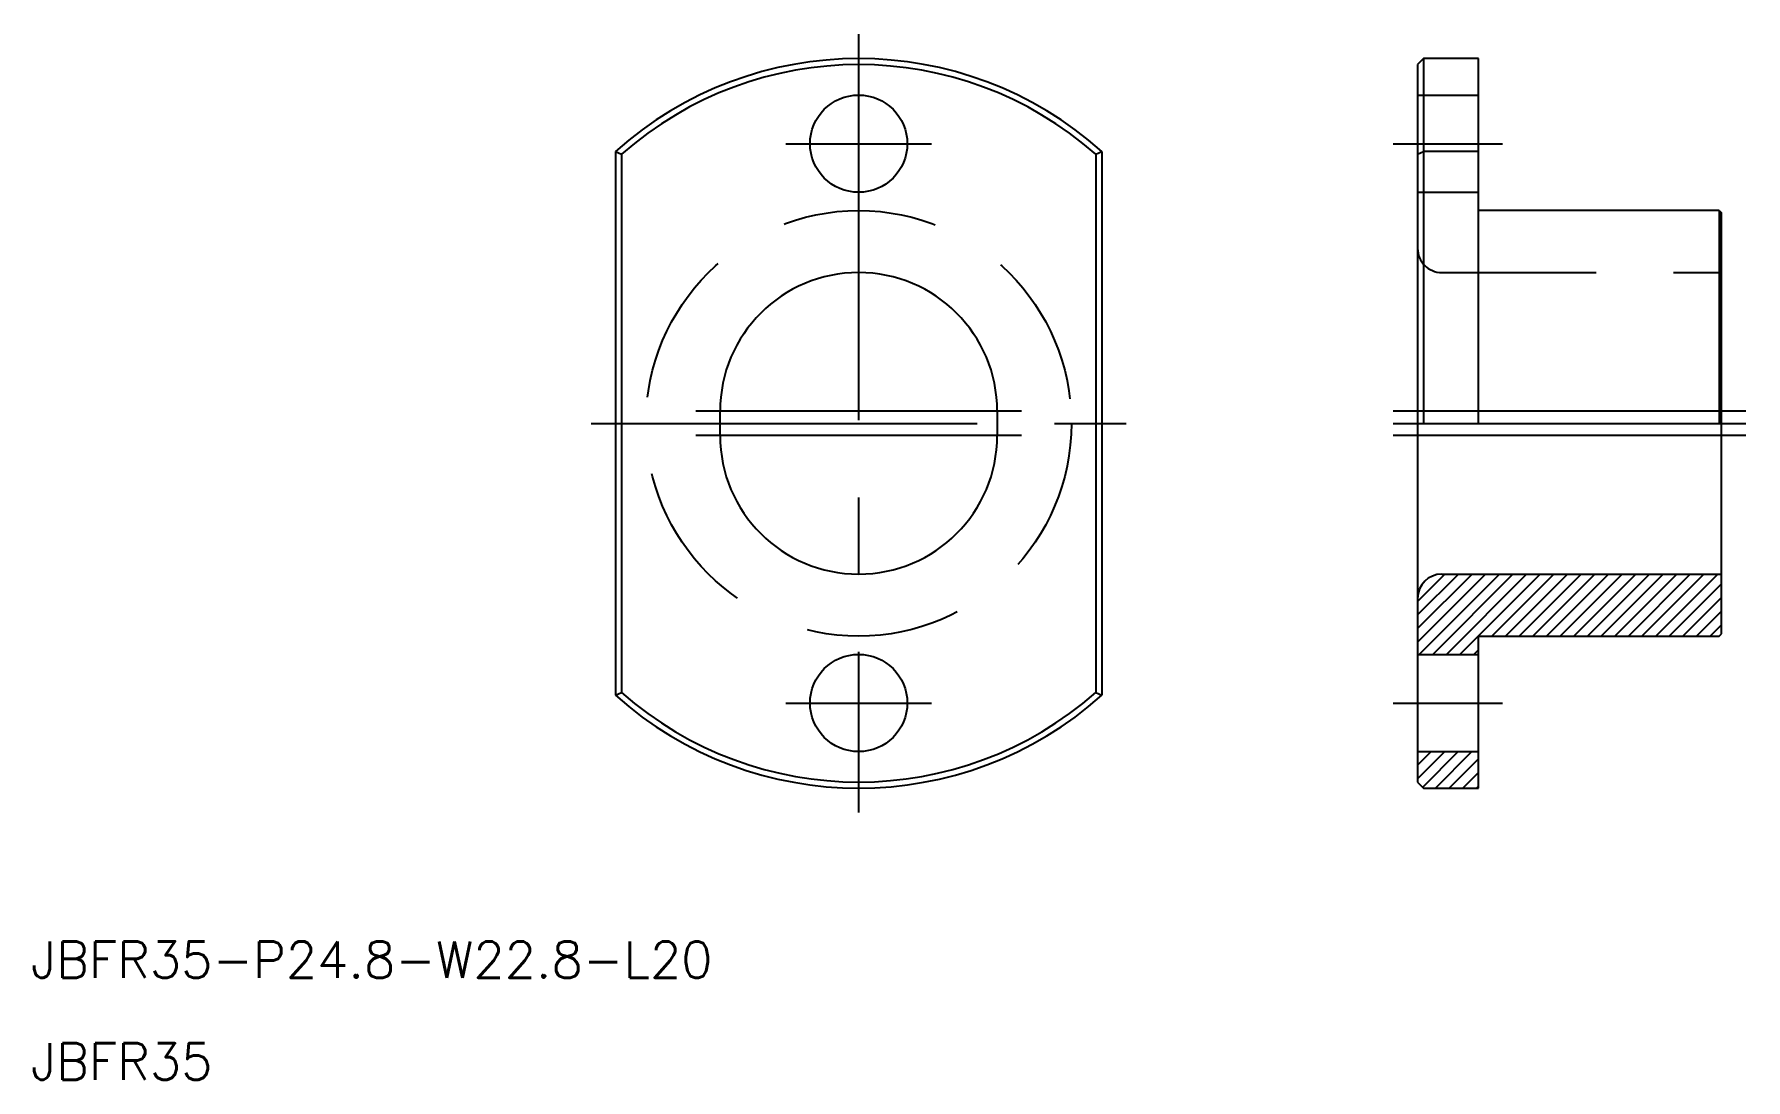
# Model space of a CAD drawing. Extents: x -68 to 73, y -54 to 32.
import ezdxf

# ---------------------------------------------------------------- set-up
doc = ezdxf.new("R2010")
doc.units = 0
doc.linetypes.add('CENTER', pattern=[50.8, 31.75, -6.35, 6.35, -6.35])
doc.linetypes.add('DASHED', pattern=[19.05, 12.7, -6.35])
doc.layers.get('0').update_dxf_attribs({"linetype": 'CONTINUOUS'})
doc.layers.add('CENTER', color=1, linetype='CENTER')
doc.styles.get("Standard").update_dxf_attribs({"font": 'txt.shx', "height": 3, "bigfont": 'bigfont.shx'})

msp = doc.modelspace()

# ---------------------------------------------------------------- linework, layer by layer
at = {"color": 7, "linetype": 'CONTINUOUS'}
for p, q in [((46.48, 30), (45.98, 29.5)), ((46.48, 30), (46.48, 0)), ((50.98, 30), (46.48, 30)), ((50.98, 0), (50.98, 30)), ((45.98, 29.5), (45.98, -29.5)), ((-20, 22.36), (-20, -22.36)), ((-20, 22.36), (-19.5, 22.14)), ((-19.5, 22.14), (-19.5, -22.14)), ((19.5, 22.14), (20, 22.36)), ((19.5, 22.14), (19.5, -22.14)), ((20, 22.36), (20, -22.36)), ((45.98, 22.14), (46.48, 22.36)), ((50.98, 22.36), (46.48, 22.36)), ((70.78, 17.5), (50.98, 17.5)), ((70.78, 17.5), (70.78, 0)), ((70.78, 17.5), (70.98, 17.3)), ((70.98, -17.3), (70.98, 17.3)), ((-11.4, -1), (-11.4, 1)), ((11.4, 1), (11.4, -1)), ((47.98, -12.4), (70.98, -12.4)), ((50.98, -17.5), (70.78, -17.5)), ((50.98, -30), (50.98, -17.5)), ((70.78, -17.5), (70.98, -17.3)), ((45.98, -19), (50.98, -19)), ((-20, -22.36), (-19.5, -22.14)), ((19.5, -22.14), (20, -22.36)), ((45.98, -27), (50.98, -27)), ((45.98, -29.5), (46.48, -30)), ((46.48, -30), (50.98, -30))]:
    msp.add_line(p, q, dxfattribs=at)
at = {"color": 3, "linetype": 'DASHED'}
for p, q in [((45.98, 27), (50.98, 27)), ((45.98, 19), (50.98, 19)), ((47.98, 12.4), (70.98, 12.4))]:
    msp.add_line(p, q, dxfattribs=at)
at = {"color": 3, "linetype": 'CONTINUOUS'}
for p, q in [((45.98, -14.64), (48.22, -12.4)), ((45.98, -15.76), (49.34, -12.4)), ((45.98, -16.88), (50.46, -12.4)), ((45.98, -18), (51.58, -12.4)), ((46.11, -19), (52.71, -12.4)), ((47.23, -19), (53.83, -12.4)), ((48.35, -19), (54.95, -12.4)), ((49.47, -19), (56.07, -12.4)), ((52.1, -17.5), (57.2, -12.4)), ((53.22, -17.5), (58.32, -12.4)), ((54.34, -17.5), (59.44, -12.4)), ((55.46, -17.5), (60.56, -12.4)), ((56.59, -17.5), (61.69, -12.4)), ((57.71, -17.5), (62.81, -12.4)), ((58.83, -17.5), (63.93, -12.4)), ((59.95, -17.5), (65.05, -12.4)), ((61.08, -17.5), (66.18, -12.4)), ((62.2, -17.5), (67.3, -12.4)), ((63.32, -17.5), (68.42, -12.4)), ((64.44, -17.5), (69.54, -12.4)), ((65.57, -17.5), (70.67, -12.4)), ((66.69, -17.5), (70.98, -13.21)), ((67.81, -17.5), (70.98, -14.33)), ((68.93, -17.5), (70.98, -15.45)), ((70.06, -17.5), (70.98, -16.58)), ((50.6, -19), (50.98, -18.62)), ((45.98, -28.11), (47.09, -27)), ((45.98, -29.23), (48.21, -27)), ((46.41, -29.93), (49.33, -27)), ((47.45, -30), (50.45, -27)), ((48.58, -30), (50.98, -27.6)), ((49.7, -30), (50.98, -28.72)), ((50.82, -30), (50.98, -29.84))]:
    msp.add_line(p, q, dxfattribs=at)
at = {"color": 7, "linetype": 'CONTINUOUS'}
for centre in [(0, 23), (0, -23)]:
    msp.add_circle(centre, 4, dxfattribs=at)
at = {"color": 3, "linetype": 'DASHED'}
msp.add_circle((0, 0), 17.5, dxfattribs=at)
at = {"color": 7, "linetype": 'CONTINUOUS'}
for centre, radius, start, end in [((0, 0), 30, 48.1897, 131.8103), ((0, 0), 29.5, 48.6225, 131.3775), ((0, 1), 11.4, 0, 180), ((0, -1), 11.4, 180, 0), ((47.98, -14.4), 2, 90, 180), ((0, 0), 30, 228.1897, 311.8103), ((0, 0), 29.5, 228.6225, 311.3775)]:
    msp.add_arc(centre, radius, start, end, dxfattribs=at)
at = {"color": 3, "linetype": 'DASHED'}
msp.add_arc((47.98, 14.4), 2, 180, 270, dxfattribs=at)
at = {"layer": 'CENTER', "color": 1, "linetype": 'CENTER'}
for p, q in [((0, 32), (0, -32)), ((-6, 23), (6, 23)), ((43.98, 23), (52.98, 23)), ((-22, 0), (22, 0)), ((13.4, 1), (-13.4, 1)), ((72.98, 1), (43.98, 1)), ((43.98, 0), (72.98, 0)), ((13.4, -1), (-13.4, -1)), ((72.98, -1), (43.98, -1)), ((-6, -23), (6, -23)), ((43.98, -23), (52.98, -23))]:
    msp.add_line(p, q, dxfattribs=at)

# ---------------------------------------------------------------- texts
at = {"color": 7, "linetype": 'CONTINUOUS'}
for s, p in [('JBFR35-P24.8-W22.8-L20', (-68.08, -45.6)), ('JBFR35', (-68.08, -53.98))]:
    msp.add_text(s, height=3, dxfattribs=at).set_placement(p)

doc.saveas('drawing.dxf')
